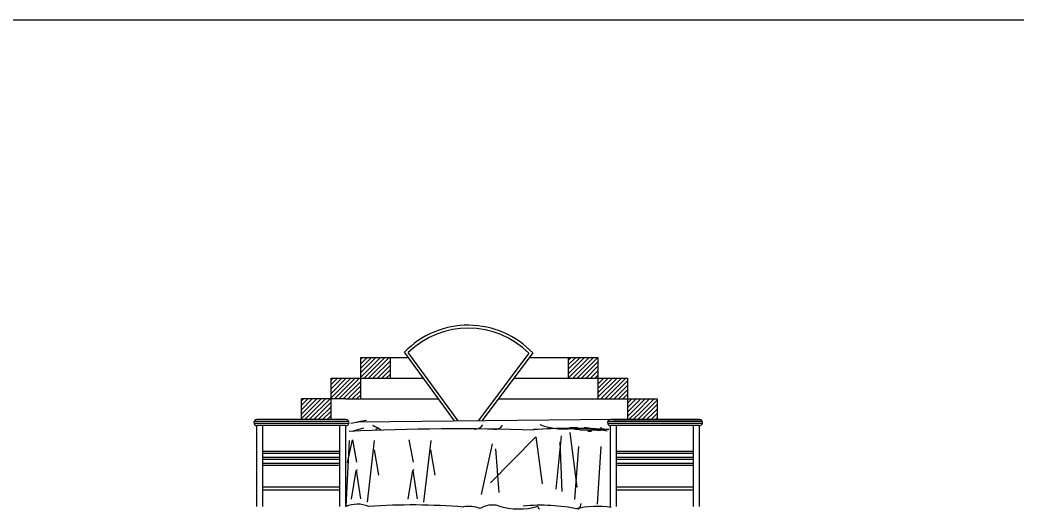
# Model space of a CAD drawing. Header units: millimetres. Extents: x 6388 to 59789, y -18725 to 8137.
# Drawn here: x 18586 to 23630, y -4995 to -2515 of the extents above; entities that cross this region are included whole.
import ezdxf

# ---------------------------------------------------------------- set-up
doc = ezdxf.new("R2010")
doc.units = ezdxf.units.MM
doc.layers.add('www.cad-blocks.net', color=7, linetype='Continuous')

# ---------------------------------------------------------------- blocks, each defined once
blk = doc.blocks.new('A$C01E077C4')
for p, q in [((539.9, 557.4), (539.9, 767.4)), ((539.9, 767.4), (780.3, 767.4)), ((539.9, 690.3), (617, 767.4)), ((539.9, 757.7), (549.7, 767.4)), ((539.9, 735.2), (572.1, 767.4)), ((539.9, 712.8), (594.6, 767.4)), ((539.9, 667.9), (639.5, 767.4)), ((556.9, 662.4), (661.9, 767.4)), ((579.4, 662.4), (684.4, 767.4)), ((689.9, 662.4), (689.9, 767.4)), ((1014.7, 446.2), (761, 793.9)), ((1033.1, 446.4), (780.7, 792.3)), ((1390.8, 788.6), (1135.6, 447.6)), ((1410.5, 789.9), (1154.5, 447.8)), ((1393.7, 767.4), (1739.5, 767.4)), ((1589.5, 729.6), (1627.3, 767.4)), ((1589.5, 707.2), (1649.8, 767.4)), ((1589.5, 684.7), (1672.2, 767.4)), ((1589.5, 767.4), (1589.5, 662.4)), ((1589.5, 752.1), (1604.9, 767.4)), ((1589.7, 662.4), (1694.7, 767.4)), ((1612.1, 662.4), (1717.1, 767.4)), ((1634.6, 662.4), (1739.5, 767.4)), ((1739.5, 767.4), (1739.5, 662.4)), ((601.8, 662.4), (689.9, 750.5)), ((624.3, 662.4), (689.9, 728.1)), ((1657, 662.4), (1739.5, 744.9)), ((1679.5, 662.4), (1739.5, 722.5)), ((389.9, 452.4), (389.9, 662.4)), ((389.9, 607.7), (444.7, 662.4)), ((389.9, 585.2), (467.1, 662.4)), ((389.9, 562.8), (489.6, 662.4)), ((389.9, 662.4), (856.9, 662.4)), ((389.9, 652.6), (399.8, 662.4)), ((389.9, 630.1), (422.2, 662.4)), ((407, 557.4), (512, 662.4)), ((429.5, 557.4), (534.5, 662.4)), ((646.7, 662.4), (689.9, 705.6)), ((669.2, 662.4), (689.9, 683.2)), ((1315.1, 662.4), (1814.5, 662.4)), ((1701.9, 662.4), (1739.5, 700)), ((1724.4, 662.4), (1739.5, 677.6)), ((1739.5, 662.4), (1739.5, 557.4)), ((1739.5, 655.1), (1746.8, 662.4)), ((1739.5, 565.3), (1836.6, 662.4)), ((1739.5, 587.8), (1814.2, 662.4)), ((1739.5, 632.7), (1769.3, 662.4)), ((1739.5, 610.2), (1791.7, 662.4)), ((1754.1, 557.4), (1859.1, 662.4)), ((1776.5, 557.4), (1881.5, 662.4)), ((1814.5, 662.4), (1889.5, 662.4)), ((1889.5, 662.4), (1889.5, 557.4)), ((451.9, 557.4), (539.9, 645.4)), ((474.4, 557.4), (539.9, 623)), ((1799, 557.4), (1889.5, 648)), ((1821.4, 557.4), (1889.5, 625.5)), ((464.9, 557.4), (239.9, 557.4)), ((239.9, 452.4), (239.9, 557.4)), ((239.9, 480.1), (317.2, 557.4)), ((239.9, 547.5), (249.9, 557.4)), ((239.9, 525), (272.3, 557.4)), ((239.9, 502.6), (294.8, 557.4)), ((239.9, 457.7), (339.7, 557.4)), ((257.1, 452.4), (362.1, 557.4)), ((279.6, 452.4), (384.6, 557.4)), ((464.9, 557.4), (933.6, 557.4)), ((496.8, 557.4), (539.9, 600.5)), ((519.3, 557.4), (539.9, 578.1)), ((1236.5, 557.4), (1814.5, 557.4)), ((1814.5, 557.4), (2039.5, 557.4)), ((1843.9, 557.4), (1889.5, 603.1)), ((1866.3, 557.4), (1889.5, 580.6)), ((1888.8, 557.4), (1889.5, 558.2)), ((1889.5, 557.4), (1889.5, 452.4)), ((1889.5, 490.8), (1956.1, 557.4)), ((1889.5, 535.7), (1911.2, 557.4)), ((1889.5, 513.3), (1933.7, 557.4)), ((1911.7, 490.5), (1978.6, 557.4)), ((1934.2, 490.5), (2001, 557.4)), ((1956.6, 490.5), (2023.5, 557.4)), ((2039.5, 557.4), (2039.5, 452.4)), ((302, 452.4), (389.9, 540.3)), ((324.5, 452.4), (389.9, 517.9)), ((1979.1, 490.5), (2039.5, 551)), ((2001.5, 490.5), (2039.5, 528.6)), ((2024, 490.5), (2039.5, 506.1)), ((346.9, 452.4), (389.9, 495.4)), ((369.4, 452.4), (389.9, 473)), ((528.9, 440.7), (1812.2, 455.3)), ((1889.5, 468.4), (1911.7, 490.5)), ((1896, 452.4), (1934.2, 490.5)), ((1918.5, 452.4), (1956.6, 490.5)), ((1940.9, 452.4), (1979.1, 490.5)), ((1963.4, 452.4), (2001.5, 490.5)), ((1985.8, 452.4), (2024, 490.5)), ((2008.3, 452.4), (2039.5, 483.7)), ((2030.7, 452.4), (2039.5, 461.2)), ((480, 442.4), (0.9, 442.4)), ((480, 432.4), (0.9, 432.4)), ((464.9, 452.4), (14.9, 452.4)), ((464.9, 422.4), (14.9, 422.4)), ((14.9, 12.4), (14.9, 422.4)), ((44.9, 12.4), (44.9, 422.4)), ((464.9, 452.4), (264.9, 452.4)), ((434.9, 12.4), (434.9, 422.4)), ((464.9, 12.4), (464.9, 422.4)), ((496.1, 394.1), (555.6, 411.1)), ((601.3, 422.8), (630, 409)), ((642.7, 401.6), (601.3, 422.8)), ((630, 409), (615.1, 402.6)), ((1596.3, 412.3), (1599.7, 412.2)), ((1599.7, 412.2), (1603.1, 412.1)), ((1603.1, 412.1), (1606.5, 412.1)), ((1606.5, 412.1), (1609.8, 412.1)), ((1609.8, 412.1), (1613, 412.1)), ((1613, 412.1), (1615.8, 412.1)), ((1615.8, 412.1), (1618.5, 412.1)), ((1616.3, 405.7), (1621.8, 405.4)), ((1618.5, 412.1), (1620.9, 412.1)), ((1620.9, 412.1), (1623.1, 412.1)), ((1621.8, 405.4), (1627.1, 405.1)), ((1623.1, 412.1), (1625.1, 412.2)), ((1625.1, 412.2), (1627, 412.3)), ((1627, 412.3), (1628.8, 412.4)), ((1627.1, 405.1), (1632.1, 404.7)), ((1628.8, 412.4), (1630.5, 412.6)), ((1630.5, 412.6), (1632.1, 412.8)), ((1632.1, 412.8), (1633.6, 413.1)), ((1632.1, 404.7), (1636.7, 404.1)), ((1633.6, 413.1), (1635, 413.3)), ((1635, 413.3), (1636.4, 413.6)), ((1636.7, 404.1), (1641, 403.5)), ((1787.2, 394.7), (1671.6, 412.3)), ((1779.8, 403.5), (1782.7, 403.9)), ((1782.7, 403.9), (1785.5, 404.2)), ((1785.5, 404.2), (1788.2, 404.4)), ((1788.2, 404.4), (1790.7, 404.6)), ((2268.1, 442.4), (1789, 442.4)), ((2268.1, 432.4), (1789, 432.4)), ((1790.7, 404.6), (1793, 404.8)), ((1793, 404.8), (1795.2, 404.9)), ((2253.1, 452.4), (1803.1, 452.4)), ((1803.1, 12.4), (1803.1, 422.4)), ((2253.1, 422.4), (1803.1, 422.4)), ((1814.5, 452.4), (2264.5, 452.4)), ((1833.1, 12.4), (1833.1, 422.4)), ((2253.1, 452.4), (2053.1, 452.4)), ((2223.1, 12.4), (2223.1, 422.4)), ((2253.1, 12.4), (2253.1, 422.4)), ((1196.9, 132.8), (1425.4, 364.7)), ((1425.4, 364.7), (1457.8, 127.4)), ((1553.1, 370.8), (1526.1, 101)), ((1635.5, 110.6), (1598.8, 387.3)), ((1641, 403.5), (1644.9, 402.8)), ((1644.9, 402.8), (1648.4, 402.1)), ((1648.4, 402.1), (1651.8, 401.4)), ((1651.8, 401.4), (1655, 400.8)), ((1655, 400.8), (1733.4, 400.2)), ((1688.8, 394.8), (1707.9, 394.7)), ((1733.4, 400.2), (1736.5, 399.8)), ((1736.5, 399.8), (1739.6, 399.5)), ((1739.6, 399.5), (1742.9, 399.4)), ((1742.9, 399.4), (1746.2, 399.4)), ((1746.2, 399.4), (1749.7, 399.6)), ((1749.7, 399.6), (1753.1, 400)), ((1753.1, 400), (1756.6, 400.4)), ((1756.6, 400.4), (1760.1, 400.8)), ((1760.1, 400.8), (1763.6, 401.3)), ((1763.6, 401.3), (1767, 401.8)), ((1767, 401.8), (1770.3, 402.3)), ((1770.3, 402.3), (1773.6, 402.7)), ((1773.6, 402.7), (1776.7, 403.1)), ((1776.7, 403.1), (1779.8, 403.5)), ((481, 347.6), (464.9, 12.4)), ((473.3, 234.6), (497.6, 350.5)), ((497.6, 350.5), (519.2, 237.3)), ((608.5, 347), (571.9, 35.6)), ((783.7, 350.5), (805.3, 237.3)), ((894.6, 347), (858, 35.6)), ((1205.5, 329.4), (1148.8, 73.1)), ((1221.8, 305.1), (1238, 83.9)), ((1546.5, 339.5), (1557.3, 88.7)), ((1641.7, 317.4), (1621.4, 49.3)), ((1755.3, 317.2), (1736.8, 25.7)), ((44.9, 292.4), (434.9, 292.4)), ((44.9, 282.4), (434.9, 282.4)), ((44.9, 262.4), (434.9, 262.4)), ((44.9, 252.4), (434.9, 252.4)), ((607.5, 299.1), (629.1, 172.4)), ((893.6, 299.1), (915.2, 172.4)), ((1833.1, 292.4), (2223.1, 292.4)), ((1833.1, 282.4), (2223.1, 282.4)), ((1833.1, 262.4), (2223.1, 262.4)), ((1833.1, 252.4), (2223.1, 252.4)), ((44.9, 232.4), (434.9, 232.4)), ((44.9, 222.4), (434.9, 222.4)), ((1833.1, 232.4), (2223.1, 232.4)), ((1833.1, 222.4), (2223.1, 222.4)), ((493.3, 49.8), (517.6, 195.7)), ((520.4, 201), (516.2, 186.2)), ((517.6, 195.7), (539.2, 52.5)), ((779.4, 49.8), (803.7, 195.7)), ((806.5, 201), (802.3, 186.2)), ((803.7, 195.7), (825.3, 52.5)), ((44.9, 112.4), (434.9, 112.4)), ((1833.1, 112.4), (2223.1, 112.4)), ((44.9, 97.4), (434.9, 97.4)), ((1833.1, 97.4), (2223.1, 97.4))]:
    blk.add_line(p, q)
for centre, radius, start, end in [((1083.9, 479.1), 450.9, 43.5725, 135.727), ((1083.9, 479.1), 435.9, 45.2343, 134.065), ((15, 437.4), 15, 90.2602, 269.7398), ((465.8, 437.4), 15, 266.7314, 93.2686), ((1036.8, -12144.5), 12550.1, 88.27218, 92.53955), ((1144.6, -2717.8), 3218, 100.3117, 101.7499), ((1117.8, 453.6), 48.8, 265.7939, 325.0692), ((1112.8, 408), 3.98, 305.2326, 14.4623), ((1224, 438.7), 35.3, 239.922, 338.2473), ((1607.7, -2509.2), 2917.5, 86.7396, 93.8132), ((1575.1, 790), 384.9, 250.3151, 279.2679), ((1764.6, 412.4), 9.84, 165.1715, 322.6928), ((1803.2, 437.4), 15, 90.2602, 269.7398), ((2253.9, 437.4), 15, 266.7314, 93.2686), ((523.6, -120.8), 145.6, 67.4588, 113.7499), ((796.4, -3241.3), 3262.1, 85.341, 93.8153), ((1087.6, -131.7), 145.6, 67.4588, 101.289), ((1206.9, -101.7), 122.2, 76.1171, 121.3066), ((1340.3, 338.4), 337.9, 252.0683, 286.7038), ((1453.7, -895.2), 914.6, 78.1844, 95.7518), ((1472, 32.7), 42.9, 213.7193, 229.5293), ((1738.9, -482.1), 495.7, 82.0545, 103.0796), ((1613.1, 32.7), 42.9, 310.4707, 353.4084)]:
    blk.add_arc(centre, radius, start, end)
blk = doc.blocks.new('FORMAT')
at = {"color": 155, "true_color": 0x546d8e}
blk.add_line((10116.5, -2515.3), (59789.4, -2515.3), dxfattribs=at)

msp = doc.modelspace()

# ---------------------------------------------------------------- block references
msp.add_blockref('A$C01E077C4', (19769.9, -4989.6))
at = {"layer": 'www.cad-blocks.net'}
msp.add_blockref('FORMAT', (0, 0), dxfattribs=at)

doc.saveas('drawing.dxf')
